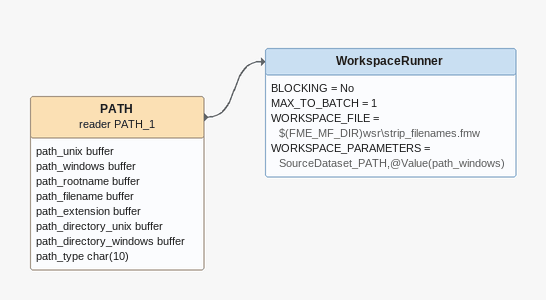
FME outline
PATH (reader PATH_1)
    attributes: path_unix buffer, path_windows buffer, path_rootname buffer, path_filename buffer, path_extension buffer, path_directory_unix buffer, path_directory_windows buffer, path_type char(10)
    -> WorkspaceRunner
WorkspaceRunner
    BLOCKING = No
    MAX_TO_BATCH = 1
    WORKSPACE_FILE = $(FME_MF_DIR)wsr\strip_filenames.fmw
    WORKSPACE_PARAMETERS = SourceDataset_PATH,@Value(path_windows)
